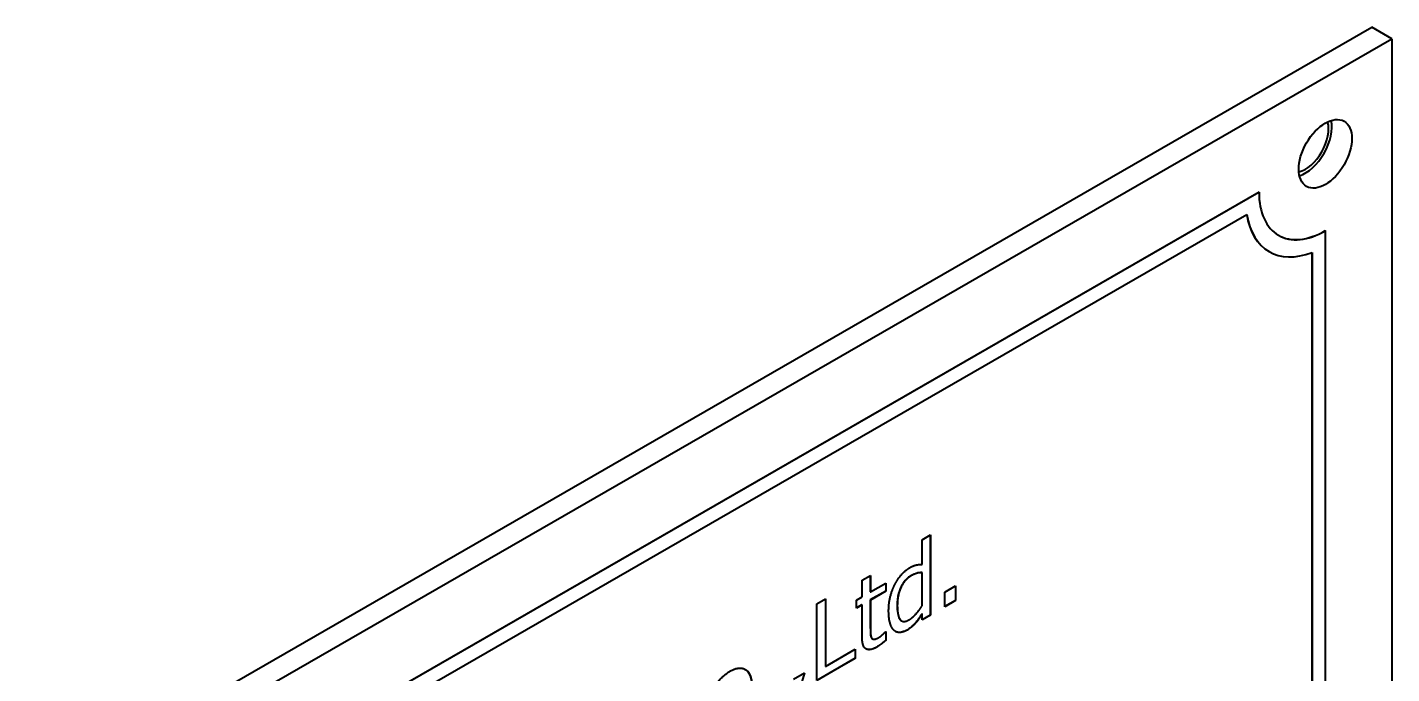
# Model space of a CAD drawing. Header units: millimetres. Extents: x 0 to 5945, y 0 to 4205.
# Drawn here: x 5628.12 to 5664.44, y 3461.44 to 3478.64 of the extents above; entities that cross this region are included whole.
import ezdxf

# ---------------------------------------------------------------- set-up
doc = ezdxf.new("R2010")
doc.units = ezdxf.units.MM
doc.header["$LTSCALE"] = 5
doc.layers.add('가시적인 것(ISO)', color=3, linetype='Continuous', lineweight=40)
doc.layers.add('가시적인 좁은 것(ISO)', color=3, linetype='Continuous', lineweight=35)

msp = doc.modelspace()

# ---------------------------------------------------------------- linework, layer by layer
at = {"layer": '가시적인 것(ISO)'}
for p, q in [((5607.3372, 3446.0665), (5663.9058, 3478.6422)), ((5664.4361, 3478.3368), (5663.9058, 3478.6422)), ((5607.8676, 3445.7611), (5664.4361, 3478.3368)), ((5664.4361, 3478.3368), (5664.4361, 3429.2839)), ((5611.4031, 3445.7532), (5660.9006, 3474.2569)), ((5660.9041, 3474.2549), (5611.4066, 3445.7512)), ((5660.9006, 3474.2569), (5660.9041, 3474.2549)), ((5611.7305, 3445.5289), (5660.5802, 3473.6596)), ((5662.6683, 3473.231), (5662.6719, 3473.229)), ((5662.6719, 3432.3516), (5662.6719, 3473.229)), ((5661.1712, 3472.6751), (5661.1748, 3472.6731)), ((5662.3148, 3432.5245), (5662.3148, 3472.6496)), ((5662.3183, 3472.6509), (5662.3183, 3432.5225)), ((5651.9357, 3465.0066), (5652.1592, 3465.1353)), ((5652.1556, 3465.1333), (5652.1556, 3463.0024)), ((5652.1592, 3465.1353), (5652.1592, 3463.0004)), ((5651.9357, 3464.3441), (5651.9357, 3465.0066)), ((5650.3398, 3463.927), (5650.5633, 3464.0557)), ((5650.3398, 3463.4864), (5650.3398, 3463.927)), ((5650.5598, 3464.0536), (5650.5598, 3463.6171)), ((5650.5633, 3464.0557), (5650.5633, 3463.6151)), ((5651.9321, 3464.1325), (5651.9357, 3464.1305)), ((5651.9357, 3463.2443), (5651.9357, 3464.1305)), ((5650.9709, 3463.6402), (5650.5598, 3463.4035)), ((5650.5598, 3463.6171), (5650.5633, 3463.6151)), ((5650.5633, 3463.6151), (5650.9744, 3463.8519)), ((5650.9744, 3463.6382), (5650.5633, 3463.4014)), ((5650.9709, 3463.8498), (5650.9709, 3463.6402)), ((5650.9709, 3463.6402), (5650.9744, 3463.6382)), ((5650.9744, 3463.8519), (5650.9744, 3463.6382)), ((5652.5459, 3463.614), (5652.8296, 3463.7773)), ((5652.5459, 3463.2231), (5652.5459, 3463.614)), ((5652.8261, 3463.7753), (5652.8261, 3463.3885)), ((5652.8296, 3463.7773), (5652.8296, 3463.3864)), ((5649.1336, 3463.3019), (5649.3685, 3463.4372)), ((5649.1336, 3461.2581), (5649.1336, 3463.3019)), ((5649.365, 3463.4352), (5649.365, 3461.6372)), ((5649.3685, 3463.4372), (5649.3685, 3461.6352)), ((5650.1894, 3463.3998), (5650.3398, 3463.4864)), ((5650.1894, 3463.1861), (5650.1894, 3463.3998)), ((5650.3363, 3463.2748), (5650.1894, 3463.1902)), ((5650.3398, 3463.2727), (5650.1894, 3463.1861)), ((5650.3363, 3463.2748), (5650.3398, 3463.2727)), ((5650.3398, 3462.4231), (5650.3398, 3463.2727)), ((5650.5598, 3463.4035), (5650.5598, 3462.673)), ((5650.5598, 3463.4035), (5650.5633, 3463.4014)), ((5650.5633, 3463.4014), (5650.5633, 3462.671)), ((5652.8261, 3463.3885), (5652.5459, 3463.2272)), ((5652.8296, 3463.3864), (5652.5459, 3463.2231)), ((5652.8261, 3463.3885), (5652.8296, 3463.3864)), ((5651.3886, 3462.8472), (5651.3921, 3462.8451)), ((5651.9321, 3463.0294), (5651.9357, 3463.0274)), ((5651.9357, 3462.8717), (5651.9357, 3463.0274)), ((5652.1556, 3463.0024), (5651.9357, 3462.8757)), ((5652.1592, 3463.0004), (5651.9357, 3462.8717)), ((5652.1556, 3463.0024), (5652.1592, 3463.0004)), ((5650.9615, 3462.5558), (5650.9744, 3462.5633)), ((5650.9709, 3462.5612), (5650.9709, 3462.3334)), ((5650.9744, 3462.5633), (5650.9744, 3462.3314)), ((5650.5913, 3462.3931), (5650.5948, 3462.391)), ((5650.6158, 3462.3672), (5650.6193, 3462.3652)), ((5650.9709, 3462.3334), (5650.9744, 3462.3314)), ((5650.1543, 3461.8499), (5649.1336, 3461.2621)), ((5650.1579, 3461.8479), (5649.1336, 3461.2581)), ((5649.3685, 3461.6352), (5650.1579, 3462.0897)), ((5650.1543, 3462.0877), (5650.1543, 3461.8499)), ((5650.1543, 3461.8499), (5650.1579, 3461.8479)), ((5650.1579, 3462.0897), (5650.1579, 3461.8479)), ((5648.8062, 3461.4604), (5648.4754, 3460.3746)), ((5648.8113, 3461.4633), (5648.4789, 3460.3726)), ((5648.5147, 3461.2926), (5648.8113, 3461.4633)), ((5649.365, 3461.6372), (5649.3685, 3461.6352))]:
    msp.add_line(p, q, dxfattribs=at)
msp.add_ellipse((5662.6683, 3475.2749), major_axis=(-0.499, -0.8666), ratio=0.5780931, dxfattribs=at)
for centre, major_axis, start_param, end_param in [((5662.138, 3475.5803), (-0.4367, -0.7583), 0.4988431, 2.6427496), ((5662.138, 3475.5803), (0.499, 0.8666), 3.6993769, 5.7254011), ((5662.6719, 3475.2729), (-1.2476, -2.1665), 5.4958534, 7.0666498), ((5662.6683, 3475.2749), (-1.4971, -2.5998), 5.6649855, 6.2831853), ((5662.6719, 3475.2729), (-1.4971, -2.5998), 5.6633015, 6.8992017), ((5662.6683, 3475.2749), (-1.2476, -2.1665), 0.0014115, 0.7834645)]:
    msp.add_ellipse(centre, major_axis=major_axis, ratio=0.5780931, start_param=start_param, end_param=end_param, dxfattribs=at)
for points, degree in [([(5651.6076, 3464.2595), (5651.7065, 3464.3165), (5651.854, 3464.3501), (5651.9357, 3464.3441)], 2), ([(5651.2165, 3463.8207), (5651.2896, 3463.9621), (5651.4945, 3464.1944), (5651.6076, 3464.2595)], 2), ([(5651.6449, 3464.0441), (5651.473, 3463.9452), (5651.2781, 3463.5348), (5651.2781, 3463.2533)], 2), ([(5651.9357, 3464.1305), (5651.8526, 3464.129), (5651.7208, 3464.0879), (5651.6449, 3464.0441)], 2), ([(5651.0475, 3463.1155), (5651.0475, 3463.3175), (5651.1377, 3463.6643), (5651.2165, 3463.8207)], 2), ([(5651.2781, 3463.2533), (5651.2781, 3462.9816), (5651.4271, 3462.7809), (5651.5919, 3462.8757)], 2), ([(5651.5919, 3462.8757), (5651.6793, 3462.9261), (5651.8569, 3463.1211), (5651.9357, 3463.2443)], 2), ([(5651.1836, 3462.6009), (5651.1191, 3462.6648), (5651.0475, 3462.9217), (5651.0475, 3463.1155)], 2), ([(5651.9357, 3463.0274), (5651.8841, 3462.948), (5651.8082, 3462.838), (5651.7566, 3462.7801)], 2), ([(5650.5633, 3462.671), (5650.5633, 3462.5551), (5650.5705, 3462.4317), (5650.5948, 3462.391)], 2), ([(5650.7825, 3462.403), (5650.8369, 3462.4344), (5650.9386, 3462.531), (5650.9615, 3462.5558)], 2), ([(5651.5403, 3462.6009), (5651.4314, 3462.5382), (5651.2481, 3462.537), (5651.1836, 3462.6009)], 2), ([(5651.7566, 3462.7801), (5651.7093, 3462.7264), (5651.6076, 3462.6397), (5651.5403, 3462.6009)], 2), ([(5650.7266, 3462.1456), (5650.5447, 3462.0408), (5650.3398, 3462.163), (5650.3398, 3462.4231)], 2), ([(5650.5913, 3462.3931), (5650.5975, 3462.3817), (5650.6057, 3462.373), (5650.6158, 3462.3672)], 3), ([(5650.5948, 3462.391), (5650.6149, 3462.3545), (5650.7051, 3462.3585), (5650.7825, 3462.403)], 2), ([(5650.9744, 3462.3314), (5650.9114, 3462.2752), (5650.7825, 3462.1778), (5650.7266, 3462.1456)], 2), ([(5646.2298, 3460.3528), (5646.2298, 3460.737), (5646.5565, 3461.3508), (5646.8229, 3461.5042)], 2), ([(5646.8229, 3461.5042), (5647.0922, 3461.6593), (5647.4145, 3461.4209), (5647.4145, 3461.035)], 2)]:
    msp.add_open_spline(points, degree=degree, dxfattribs=at)
for points, knots in [([(5651.6413, 3464.0462), (5651.6139, 3464.0304), (5651.5864, 3464.0117), (5651.5345, 3463.9691), (5651.5103, 3463.9458), (5651.4498, 3463.8773), (5651.4177, 3463.8298), (5651.3489, 3463.7006), (5651.3257, 3463.6281), (5651.2836, 3463.4646), (5651.2746, 3463.3542), (5651.2746, 3463.2553)], [-0.16209778, -0.16209778, -0.16209778, -0.16209778, -0.14640537, -0.14640537, -0.13176581, -0.13176581, -0.10805986, -0.10805986, -0.07261295, -0.07261295, 0, 0, 0, 0]), ([(5651.9321, 3464.1325), (5651.8857, 3464.1317), (5651.8336, 3464.1262), (5651.7564, 3464.1021), (5651.7095, 3464.0854), (5651.6413, 3464.0462)], [-0.16701126, -0.16701126, -0.16701126, -0.16701126, -0.05785174, -0.05785174, 0, 0, 0, 0]), ([(5651.2746, 3463.2553), (5651.2746, 3463.1836), (5651.2785, 3463.1112), (5651.2982, 3462.9953), (5651.3121, 3462.9458), (5651.3527, 3462.8733), (5651.3722, 3462.8566), (5651.3886, 3462.8472)], [-0.132367921, -0.132367921, -0.132367921, -0.132367921, -0.104133623, -0.104133623, -0.081500144, -0.081500144, -0.062161561, -0.062161561, -0.062161561, -0.062161561]), ([(5651.9321, 3463.0294), (5651.9028, 3462.9842), (5651.8731, 3462.9392), (5651.8151, 3462.8551), (5651.7843, 3462.8172), (5651.7531, 3462.7822)], [-0.061682896, -0.061682896, -0.061682896, -0.061682896, -0.029269341, -0.029269341, 0, 0, 0, 0]), ([(5650.5598, 3462.673), (5650.5598, 3462.5605), (5650.5623, 3462.5074), (5650.5669, 3462.4507), (5650.5758, 3462.4189), (5650.5913, 3462.3931)], [-0.043718878, -0.043718878, -0.043718878, -0.043718878, -0.028664617, -0.028664617, 0, 0, 0, 0]), ([(5651.5368, 3462.603), (5651.4957, 3462.5793), (5651.4551, 3462.5615), (5651.3769, 3462.5406), (5651.34, 3462.5373), (5651.2773, 3462.5446), (5651.2514, 3462.5532), (5651.2279, 3462.5664)], [-0.117647789, -0.117647789, -0.117647789, -0.117647789, -0.082962114, -0.082962114, -0.04934341, -0.04934341, -0.020941015, -0.020941015, -0.020941015, -0.020941015]), ([(5651.7531, 3462.7822), (5651.7083, 3462.7313), (5651.6721, 3462.6997), (5651.6169, 3462.6527), (5651.5758, 3462.6254), (5651.5368, 3462.603)], [-0.048107514, -0.048107514, -0.048107514, -0.048107514, -0.033132302, -0.033132302, 0, 0, 0, 0]), ([(5650.7231, 3462.1476), (5650.6845, 3462.1254), (5650.6456, 3462.1071), (5650.5743, 3462.0849), (5650.5418, 3462.0799), (5650.4813, 3462.0839), (5650.4586, 3462.0926), (5650.4425, 3462.1017)], [-0.147992297, -0.147992297, -0.147992297, -0.147992297, -0.13078299, -0.13078299, -0.115334273, -0.115334273, -0.099887631, -0.099887631, -0.099887631, -0.099887631]), ([(5650.9709, 3462.3334), (5650.9154, 3462.284), (5650.8711, 3462.2494), (5650.8038, 3462.1986), (5650.7631, 3462.1707), (5650.7231, 3462.1476)], [-0.057769755, -0.057769755, -0.057769755, -0.057769755, -0.034001968, -0.034001968, 0, 0, 0, 0]), ([(5647.2257, 3461.5581), (5647.2287, 3461.5563), (5647.2318, 3461.5545), (5647.2773, 3461.5253), (5647.3225, 3461.4795), (5647.397, 3461.2961), (5647.411, 3461.1685), (5647.411, 3461.037)], [-0.18328241, -0.18328241, -0.18328241, -0.18328241, -0.17753527, -0.17753527, -0.0964991, -0.0964991, 0, 0, 0, 0])]:
    msp.add_open_spline(points, degree=3, knots=knots, dxfattribs=at)
at = {"layer": '가시적인 좁은 것(ISO)'}
for p, q in [((5651.6413, 3464.0462), (5651.6449, 3464.0441)), ((5651.2746, 3463.2553), (5651.2781, 3463.2533)), ((5650.5598, 3462.673), (5650.5633, 3462.671)), ((5651.5368, 3462.603), (5651.5403, 3462.6009)), ((5651.7531, 3462.7822), (5651.7566, 3462.7801)), ((5650.7231, 3462.1476), (5650.7266, 3462.1456))]:
    msp.add_line(p, q, dxfattribs=at)

doc.saveas('drawing.dxf')
